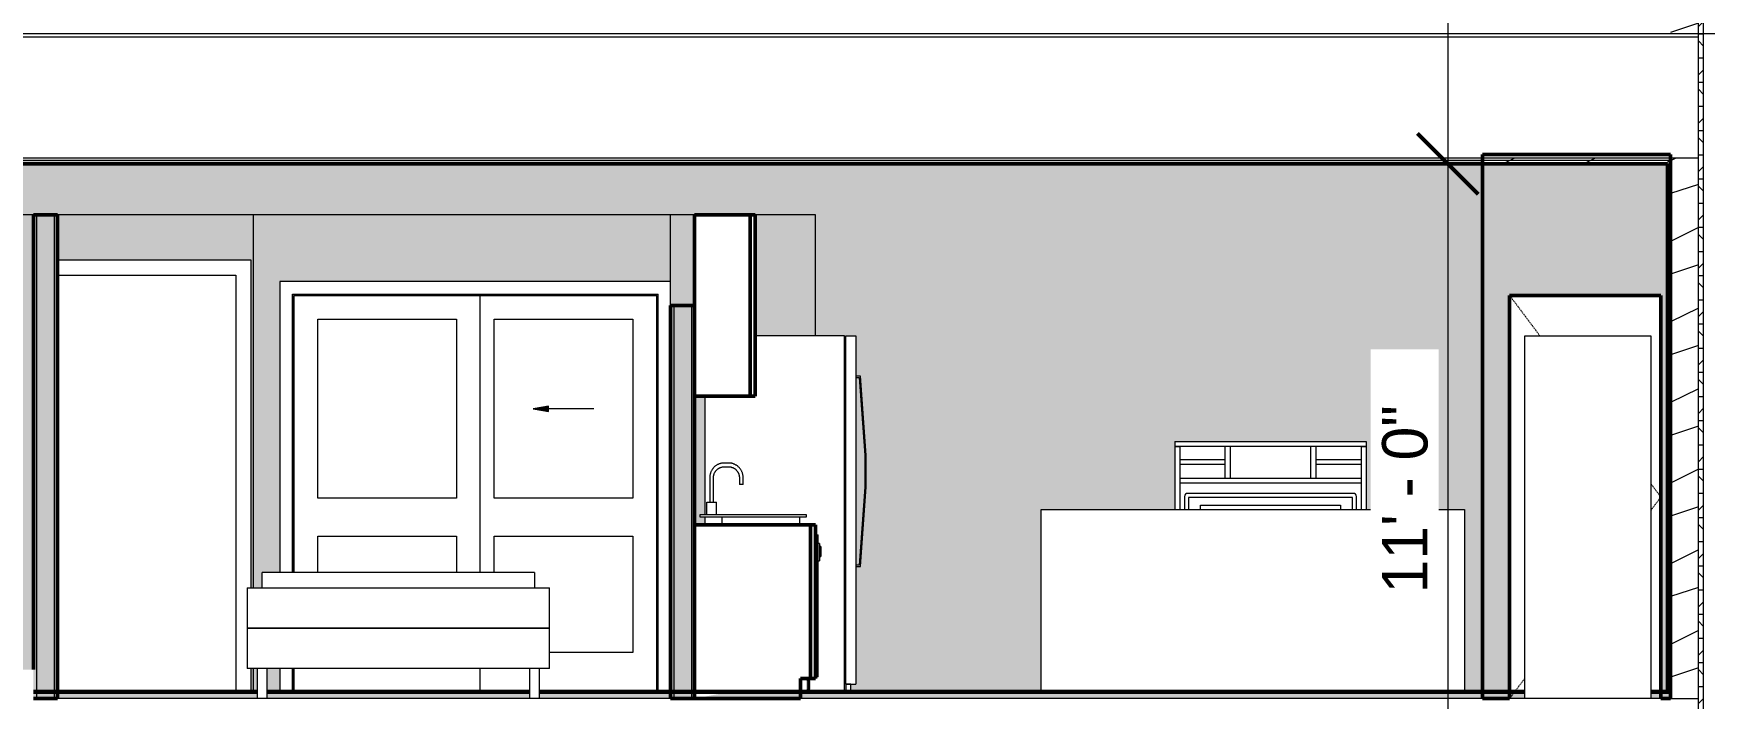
# Model space of a CAD drawing. Header units: inches. Extents: x 9584 to 15274, y -226 to 527.
# Drawn here: x 10518.4 to 10849.9, y 132 to 264 of the extents above; entities that cross this region are included whole.
import ezdxf

# ---------------------------------------------------------------- set-up
doc = ezdxf.new("R2010")
doc.units = ezdxf.units.IN
doc.header["$MEASUREMENT"] = 0
doc.linetypes.add('Dash 1_16_', pattern=[0.125, 0.0625, -0.0625])
doc.linetypes.add('Grid Line 1_2_', pattern=[0.875, 0.5, -0.125, 0.125, -0.125])
for name, color, linetype, lineweight in [('0-1', 7, 'Continuous', 5), ('0-2', 7, 'Continuous', 9), ('A-ANNO-DIMS', 211, 'Continuous', 9), ('A-ANNO-DIMS-96', 211, 'Continuous', 9), ('A-AREA-PATT-2', 254, 'Continuous', 9), ('A-DETL-GENF-1', 92, 'Continuous', 13), ('A-DETL-GENF-2', 7, 'Continuous', 9), ('A-DOOR-1', 7, 'Continuous', 9), ('A-DOOR-2', 7, 'Dash 1_16_', 9), ('A-DOOR-FRAM-1', 7, 'Continuous', 9), ('A-FLOR-1', 192, 'Continuous', 50), ('A-FLOR-LEVL-1', 51, 'Grid Line 1_2_', 9), ('A-FLOR-MCUT', 51, 'Continuous', 13), ('A-FLOR-PATT-1', 8, 'Continuous', 9), ('A-WALL', 113, 'Continuous', 13), ('A-WALL-1', 250, 'Continuous', 13), ('A-WALL-2', 10, 'Continuous', 50), ('A-WALL-3', 113, 'Continuous', 50), ('A-WALL-PATT-1', 253, 'Continuous', 9), ('A-WALL-PATT-5', 111, 'Continuous', 9), ('I-FURN-1', 7, 'Continuous', 9), ('P-SANR-FIXT-1', 7, 'Continuous', 9), ('Q-CASE-1', 10, 'Continuous', 50), ('Q-SPCQ-1', 7, 'Continuous', 9)]:
    doc.layers.add(name, color=color, linetype=linetype, lineweight=lineweight)
doc.styles.add('Century Gothic', font='ufonts.com_century-gothic.ttf', dxfattribs={"height": 9})
doc.dimstyles.new('OD__1_8__Tol__', dxfattribs={"dimscale": 12, "dimtxt": 9.397514, "dimasz": 1, "dimexe": 0.75, "dimexo": 0.5, "dimgap": 0.125, "dimtad": 1, "dimdec": 3, "dimrnd": 0.125, "dimzin": 3, "dimdsep": 46, "dimlunit": 4, "dimtxsty": 'Century Gothic', "dimblk1": 'OBLIQUE', "dimblk2": 'OBLIQUE', "dimsah": 1, "dimcen": 0.09, "dimdle": 0.75, "dimazin": 0, "dimtfac": 1, "dimtdec": 4, "dimtix": 1, "dimtmove": 0, "dimatfit": 3, "dimfxl": 1, "dimtvp": 1, "dimtfill": 1, "dimfrac": 2, "dimtolj": 1, "dimtzin": 0, "dimarcsym": 2})
pattern_1 = [(216.87, (11002.345, 87.994), (47.980943, 31.987086), [7.997, -71.971]), (206.565, (11011.941, 83.196), (-15.99371, -15.99413), [17.881, -17.881]), (198.435, (11011.941, 75.199), (-31.98674, -15.99388), [10.115, -40.461])]

# ---------------------------------------------------------------- blocks, each defined once
blk = doc.blocks.new('CTR - 2nd Phase_rvt-1-BUILDING SECTION - EAST_WEST - LOOKING NORTH')
at = {"layer": 'A-FLOR-LEVL-1'}
blk.add_line((9583.58, 264), (12532.58, 264), dxfattribs=at)
blk = doc.blocks.new('FOLDING_SLIDING CLOSET - 72_ x 80_-1372885-BUILDING SECTION - EAST_WEST - LOOKING NORTH')
at = {"layer": 'A-DETL-GENF-1'}
blk.add_hatch(color=256, dxfattribs=at).paths.add_polyline_path([(10620.57, 189), (10620.57, 190.06), (10617.56, 189.53)], flags=0)
at = {"layer": 'A-DETL-GENF-2'}
for p, q in [((10620.57, 190.06), (10617.56, 189.53)), ((10629.56, 189.53), (10617.56, 189.53)), ((10617.56, 189.53), (10620.57, 189)), ((10620.57, 189), (10620.57, 190.06))]:
    blk.add_line(p, q, dxfattribs=at)
at = {"layer": 'A-DOOR-1'}
for p, q in [((10644.81, 214.75), (10567.31, 214.75)), ((10567.31, 214.75), (10567.31, 157)), ((10569.81, 156.99), (10569.81, 212.25)), ((10569.81, 212.25), (10642.31, 212.25)), ((10642.31, 133.37), (10642.31, 212.25)), ((10644.81, 210), (10644.81, 214.75)), ((10570.06, 212), (10570.06, 156.99)), ((10607.06, 212), (10570.06, 212)), ((10607.06, 157), (10607.06, 212)), ((10574.81, 207.31), (10602.31, 207.31)), ((10574.81, 171.75), (10574.81, 207.31)), ((10602.31, 207.31), (10602.31, 171.75)), ((10609.81, 207.31), (10637.31, 207.31)), ((10609.81, 171.75), (10609.81, 207.31)), ((10637.31, 207.31), (10637.31, 171.75)), ((10602.31, 171.75), (10574.81, 171.75)), ((10637.31, 171.75), (10609.81, 171.75)), ((10574.81, 164.25), (10602.31, 164.25)), ((10574.81, 157), (10574.81, 164.25)), ((10602.31, 164.25), (10602.31, 157)), ((10609.81, 164.25), (10637.31, 164.25)), ((10609.81, 157), (10609.81, 164.25)), ((10637.31, 164.25), (10637.31, 141.13)), ((10637.31, 141.13), (10620.81, 141.13)), ((10567.31, 138), (10567.31, 133.37)), ((10569.81, 133.37), (10569.81, 138)), ((10570.06, 138), (10570.06, 133.37)), ((10607.06, 133.37), (10607.06, 138))]:
    blk.add_line(p, q, dxfattribs=at)
at = {"layer": 'A-DOOR-FRAM-1'}
for p, q in [((10570.06, 156.99), (10570.06, 212)), ((10570.06, 212), (10642.06, 212)), ((10642.06, 133.37), (10642.06, 212)), ((10570.06, 133.37), (10570.06, 138))]:
    blk.add_line(p, q, dxfattribs=at)
blk = doc.blocks.new('Refrigerator_-_Side-by-Side_6047 - 36_ X 30_-V17-BUILDING SECTION - EAST_WEST - LOOKING NORTH')
at = {"layer": 'Q-SPCQ-1'}
for p, q in [((10679.31, 204), (10661.56, 204)), ((10679.31, 133.37), (10679.31, 204)), ((10679.56, 134.87), (10679.56, 204)), ((10679.56, 204), (10681.56, 204)), ((10681.56, 204), (10681.56, 134.87)), ((10682.46, 196), (10681.56, 196)), ((10681.56, 195.75), (10682.22, 195.75)), ((10682.22, 195.75), (10683.31, 180.28)), ((10683.56, 180.29), (10682.46, 196)), ((10651.56, 192), (10651.56, 168.5)), ((10683.31, 180.28), (10683.31, 173.95)), ((10683.56, 173.94), (10683.56, 180.29)), ((10683.31, 173.95), (10682.22, 158.48)), ((10682.46, 158.23), (10683.56, 173.94)), ((10651.56, 168), (10651.56, 166.5)), ((10682.22, 158.48), (10681.56, 158.48)), ((10681.56, 158.23), (10682.46, 158.23)), ((10680.56, 134.87), (10679.56, 134.87)), ((10679.56, 134.87), (10679.56, 133.37)), ((10679.56, 134.87), (10681.56, 134.87)), ((10680.56, 133.37), (10680.56, 134.87))]:
    blk.add_line(p, q, dxfattribs=at)
blk = doc.blocks.new('OD_CW_Base Cabinet - OD_CW_Base Cabinet-1964684-BUILDING SECTION - EAST_WEST - LOOKING NORTH')
at = {"layer": 'Q-CASE-1'}
for p, q in [((10672.56, 166.5), (10649.56, 166.5)), ((10649.56, 166.5), (10649.56, 132)), ((10673.56, 166.5), (10672.56, 166.5)), ((10672.56, 166.5), (10672.56, 136)), ((10672.56, 136), (10672.56, 166.5)), ((10673.56, 136), (10673.56, 166.5)), ((10670.56, 132), (10670.56, 136)), ((10670.56, 136), (10672.56, 136)), ((10672.56, 136), (10673.56, 136)), ((10649.56, 132), (10670.56, 132))]:
    blk.add_line(p, q, dxfattribs=at)
blk = doc.blocks.new('Sink Kitchen-Single - 30_ x 21_-1372827-BUILDING SECTION - EAST_WEST - LOOKING NORTH')
at = {"layer": 'P-SANR-FIXT-1'}
for p, q in [((10657.16, 46.75), (10656.29, 46.75)), ((10653.41, 43.88), (10653.41, 39)), ((10654.16, 39), (10654.16, 43.88)), ((10656.29, 46), (10657.16, 46)), ((10659.29, 43.88), (10659.29, 42.5)), ((10660.04, 42.5), (10660.04, 43.88)), ((10660.04, 42.5), (10659.29, 42.5)), ((10651.54, 36.5), (10672.54, 36.5)), ((10651.54, 36), (10651.54, 36.5)), ((10652.79, 39), (10652.79, 36.5)), ((10652.79, 39), (10652.79, 36.5)), ((10652.81, 39), (10652.81, 39)), ((10652.81, 39), (10653.79, 39)), ((10653.79, 39), (10654.76, 39)), ((10654.76, 39), (10654.76, 39)), ((10654.79, 36.5), (10654.79, 39)), ((10654.79, 36.5), (10654.79, 39)), ((10672.54, 36.5), (10672.54, 36)), ((10672.54, 36), (10651.54, 36)), ((10655.79, 36), (10655.79, 34.5)), ((10671.29, 34.5), (10671.29, 36))]:
    blk.add_line(p, q, dxfattribs=at)
at = {"layer": 'P-SANR-FIXT-1', "flags": 128}
for points in [[(10656.29, 46.75), (10656.17, 46.75), (10656.06, 46.74), (10655.95, 46.73), (10655.83, 46.71), (10655.72, 46.69), (10655.61, 46.67), (10655.49, 46.64), (10655.39, 46.6), (10655.28, 46.57), (10655.17, 46.52), (10655.06, 46.48), (10654.96, 46.43), (10654.86, 46.37), (10654.76, 46.31), (10654.67, 46.25), (10654.57, 46.18), (10654.48, 46.11), (10654.39, 46.04), (10654.31, 45.96), (10654.23, 45.88), (10654.15, 45.79), (10654.07, 45.71), (10654, 45.62), (10653.93, 45.52), (10653.87, 45.43), (10653.81, 45.33), (10653.75, 45.23), (10653.7, 45.13), (10653.65, 45.02), (10653.61, 44.92), (10653.57, 44.81), (10653.54, 44.7), (10653.5, 44.59), (10653.48, 44.48), (10653.46, 44.36), (10653.44, 44.25), (10653.43, 44.14), (10653.42, 44.02), (10653.41, 43.91), (10653.41, 43.88)], [(10660.04, 43.88), (10660.04, 43.99), (10660.03, 44.1), (10660.02, 44.22), (10660, 44.33), (10659.98, 44.45), (10659.96, 44.56), (10659.93, 44.67), (10659.89, 44.78), (10659.86, 44.89), (10659.81, 44.99), (10659.77, 45.1), (10659.71, 45.2), (10659.66, 45.3), (10659.6, 45.4), (10659.54, 45.5), (10659.47, 45.59), (10659.4, 45.68), (10659.33, 45.77), (10659.25, 45.86), (10659.17, 45.94), (10659.08, 46.02), (10659, 46.09), (10658.91, 46.16), (10658.81, 46.23), (10658.72, 46.29), (10658.62, 46.35), (10658.52, 46.41), (10658.42, 46.46), (10658.31, 46.51), (10658.21, 46.55), (10658.1, 46.59), (10657.99, 46.63), (10657.88, 46.66), (10657.77, 46.69), (10657.65, 46.71), (10657.54, 46.73), (10657.43, 46.74), (10657.31, 46.75), (10657.2, 46.75), (10657.16, 46.75)], [(10654.16, 43.88), (10654.17, 43.96), (10654.17, 44.04), (10654.18, 44.13), (10654.19, 44.21), (10654.21, 44.3), (10654.23, 44.38), (10654.25, 44.46), (10654.27, 44.54), (10654.3, 44.62), (10654.33, 44.7), (10654.37, 44.78), (10654.4, 44.86), (10654.45, 44.93), (10654.49, 45), (10654.54, 45.07), (10654.58, 45.14), (10654.64, 45.21), (10654.69, 45.28), (10654.75, 45.34), (10654.81, 45.4), (10654.87, 45.46), (10654.94, 45.51), (10655, 45.57), (10655.07, 45.62), (10655.14, 45.66), (10655.21, 45.71), (10655.29, 45.75), (10655.36, 45.79), (10655.44, 45.82), (10655.52, 45.86), (10655.6, 45.88), (10655.68, 45.91), (10655.76, 45.93), (10655.84, 45.95), (10655.93, 45.97), (10656.01, 45.98), (10656.1, 45.99), (10656.18, 46), (10656.27, 46), (10656.29, 46)], [(10657.16, 46), (10657.25, 46), (10657.33, 45.99), (10657.42, 45.98), (10657.5, 45.97), (10657.59, 45.96), (10657.67, 45.94), (10657.75, 45.92), (10657.83, 45.89), (10657.91, 45.86), (10657.99, 45.83), (10658.07, 45.8), (10658.15, 45.76), (10658.22, 45.72), (10658.29, 45.68), (10658.36, 45.63), (10658.43, 45.58), (10658.5, 45.53), (10658.57, 45.47), (10658.63, 45.42), (10658.69, 45.36), (10658.75, 45.29), (10658.8, 45.23), (10658.86, 45.16), (10658.91, 45.09), (10658.95, 45.02), (10659, 44.95), (10659.04, 44.88), (10659.08, 44.8), (10659.11, 44.72), (10659.14, 44.65), (10659.17, 44.57), (10659.2, 44.48), (10659.22, 44.4), (10659.24, 44.32), (10659.26, 44.24), (10659.27, 44.15), (10659.28, 44.07), (10659.29, 43.98), (10659.29, 43.9), (10659.29, 43.88)]]:
    blk.add_lwpolyline(points, dxfattribs=at)
blk = doc.blocks.new('Dishwasher_15404 - 34_ counter-V18-BUILDING SECTION - EAST_WEST - LOOKING NORTH')
at = {"layer": 'Q-SPCQ-1'}
for p, q in [((10673.56, 164.5), (10674.06, 164.5)), ((10673.56, 162.79), (10673.86, 162.79)), ((10673.86, 162.79), (10674.06, 162.79)), ((10674.06, 162.79), (10674.06, 164.5)), ((10674.31, 162.79), (10674.06, 162.79)), ((10674.06, 136.33), (10674.06, 162.79)), ((10674.31, 162.79), (10674.31, 160.06)), ((10674.05, 159.35), (10674.31, 159.35)), ((10674.56, 162.18), (10674.31, 162.18)), ((10674.31, 161.94), (10674.56, 161.94)), ((10674.56, 161.35), (10674.31, 161.35)), ((10674.31, 160.21), (10674.56, 160.21)), ((10674.31, 160.06), (10674.31, 159.35)), ((10674.56, 162.18), (10674.56, 162.05)), ((10674.56, 162.05), (10674.56, 161.94)), ((10674.56, 161.94), (10674.56, 161.35)), ((10674.56, 161.35), (10674.56, 160.21)), ((10672.43, 135.94), (10670.56, 135.94)), ((10670.56, 135.94), (10670.86, 135.94)), ((10672.43, 136), (10672.43, 135.94)), ((10672.43, 135.59), (10672.43, 135.94)), ((10673.86, 136.33), (10673.56, 136.33)), ((10674.06, 136.33), (10673.86, 136.33)), ((10671.93, 135.39), (10671.93, 135.59)), ((10671.93, 135.59), (10672.43, 135.59)), ((10672.43, 135.39), (10671.93, 135.39)), ((10671.93, 135), (10671.93, 135.2)), ((10671.93, 135.2), (10672.43, 135.2)), ((10672.43, 135), (10671.93, 135)), ((10671.93, 134.61), (10671.93, 134.8)), ((10671.93, 134.8), (10672.43, 134.8)), ((10672.43, 134.61), (10671.93, 134.61)), ((10671.93, 134.21), (10671.93, 134.41)), ((10671.93, 134.41), (10672.43, 134.41)), ((10672.43, 134.21), (10671.93, 134.21)), ((10671.93, 133.82), (10671.93, 134.02)), ((10671.93, 134.02), (10672.43, 134.02)), ((10672.43, 133.82), (10671.93, 133.82)), ((10671.93, 133.43), (10671.93, 133.62)), ((10671.93, 133.62), (10672.43, 133.62)), ((10672.43, 133.43), (10671.93, 133.43)), ((10672.43, 135.59), (10672.4, 135.59)), ((10672.4, 135.39), (10672.43, 135.39)), ((10672.43, 135.2), (10672.4, 135.2)), ((10672.4, 135), (10672.43, 135)), ((10672.43, 134.8), (10672.4, 134.8)), ((10672.4, 134.61), (10672.43, 134.61)), ((10672.43, 134.41), (10672.4, 134.41)), ((10672.4, 134.21), (10672.43, 134.21)), ((10672.43, 134.02), (10672.4, 134.02)), ((10672.4, 133.82), (10672.43, 133.82)), ((10672.43, 133.62), (10672.4, 133.62)), ((10672.4, 133.43), (10672.43, 133.43)), ((10672.43, 135.2), (10672.43, 135.39)), ((10672.43, 134.8), (10672.43, 135)), ((10672.43, 134.41), (10672.43, 134.61)), ((10672.43, 134.02), (10672.43, 134.21)), ((10672.43, 133.62), (10672.43, 133.82)), ((10672.43, 133.37), (10672.43, 133.43))]:
    blk.add_line(p, q, dxfattribs=at)
blk = doc.blocks.new('Entertainment_Center_14771 - Entertainment_Center_14771-V19-BUILDING SECTION - EAST_WEST - LOOKING NORTH')
at = {"layer": 'I-FURN-1'}
for p, q in [((10744.77, 183), (10782.77, 183)), ((10744.77, 183), (10744.77, 182)), ((10782.77, 183), (10782.77, 182)), ((10782.77, 182), (10744.77, 182)), ((10744.77, 182), (10745.77, 182)), ((10744.77, 182), (10744.77, 169.5)), ((10745.77, 182), (10745.77, 169.5)), ((10745.77, 179.47), (10754.77, 179.47)), ((10754.77, 175.72), (10754.77, 182)), ((10755.77, 182), (10754.77, 182)), ((10755.77, 182), (10755.77, 175.72)), ((10771.77, 175.72), (10771.77, 182)), ((10772.77, 182), (10771.77, 182)), ((10772.77, 182), (10772.77, 175.72)), ((10772.77, 179.47), (10781.77, 179.47)), ((10781.77, 182), (10782.77, 182)), ((10781.77, 182), (10781.77, 169.5)), ((10782.77, 182), (10782.77, 169.5)), ((10754.77, 178.47), (10745.77, 178.47)), ((10745.77, 175.72), (10781.77, 175.72)), ((10745.77, 175.72), (10745.77, 174.72)), ((10754.77, 175.72), (10755.77, 175.72)), ((10771.77, 175.72), (10772.77, 175.72)), ((10781.77, 178.47), (10772.77, 178.47)), ((10781.77, 175.72), (10781.77, 174.72)), ((10781.77, 174.72), (10745.77, 174.72)), ((10780.23, 172.72), (10747.32, 172.72)), ((10746.73, 172.13), (10746.73, 169.5)), ((10747.52, 171.93), (10747.52, 169.5)), ((10780.03, 171.93), (10747.52, 171.93)), ((10749.88, 169.5), (10749.88, 170.36)), ((10749.88, 170.36), (10777.67, 170.36)), ((10777.67, 170.36), (10777.67, 169.5)), ((10780.03, 169.5), (10780.03, 171.93)), ((10780.82, 169.5), (10780.82, 172.13))]:
    blk.add_line(p, q, dxfattribs=at)
for centre, start, end in [((10747.32, 172.13), 90, 180), ((10780.23, 172.13), 360, 90)]:
    blk.add_arc(centre, 0.591, start, end, dxfattribs=at)
blk = doc.blocks.new('Couch-Both_Arms-Generic - 1-V20-BUILDING SECTION - EAST_WEST - LOOKING NORTH')
at = {"layer": 'I-FURN-1'}
for p, q in [((10718.26, 169.5), (10802.26, 169.5)), ((10718.26, 133.37), (10718.26, 169.5)), ((10802.26, 169.5), (10802.26, 133.37))]:
    blk.add_line(p, q, dxfattribs=at)
blk = doc.blocks.new('Interior_barn_door_18732 - Interior_barn_door_18732-V22-BUILDING SECTION - EAST_WEST - LOOKING NORTH')
at = {"layer": 'A-DOOR-FRAM-1'}
for p, q in [((10561.59, 219), (10523.18, 219)), ((10561.59, 154), (10561.59, 219)), ((10523.18, 216), (10558.59, 216)), ((10558.59, 216), (10558.59, 133.37)), ((10561.59, 133.37), (10561.59, 138))]:
    blk.add_line(p, q, dxfattribs=at)
blk = doc.blocks.new('OD_CW_Upper Cabinet - OD_CW_Upper Cabinet-1964653-BUILDING SECTION - EAST_WEST - LOOKING NORTH')
at = {"layer": 'Q-CASE-1'}
for p, q in [((10660.56, 228), (10649.56, 228)), ((10649.56, 228), (10649.56, 192)), ((10661.56, 228), (10660.56, 228)), ((10660.56, 228), (10660.56, 192)), ((10660.56, 192), (10660.56, 228)), ((10661.56, 192), (10661.56, 228)), ((10649.56, 192), (10660.56, 192)), ((10660.56, 192), (10661.56, 192))]:
    blk.add_line(p, q, dxfattribs=at)
blk = doc.blocks.new('Single-Flush - 30_ x 80_-1420870-BUILDING SECTION - EAST_WEST - LOOKING NORTH')
at = {"layer": 'A-DOOR-2'}
for p, q in [((10781.55, 80), (10787.55, 72)), ((10809.55, 42.67), (10811.55, 40)), ((10809.55, 37.33), (10811.55, 40)), ((10781.55, 0), (10784.55, 4))]:
    blk.add_line(p, q, dxfattribs=at)
blk = doc.blocks.new('Stacked Washer and Dryer - 26_x25_ - Private-1352637-BUILDING SECTION - EAST_WEST - LOOKING NORTH')
at = {"layer": 'P-SANR-FIXT-1'}
for p, q in [((10784.55, 0), (10784.55, 72)), ((10784.55, 72), (10809.55, 72)), ((10809.55, 72), (10809.55, 0)), ((10809.55, 0), (10784.55, 0))]:
    blk.add_line(p, q, dxfattribs=at)
blk = doc.blocks.new('Bed-Standard - Queen 60_ x 79_-1433484-BUILDING SECTION - EAST_WEST - LOOKING NORTH')
at = {"layer": 'I-FURN-1'}
for p, q in [((10618.66, 25), (10564.66, 25)), ((10564.66, 24), (10564.66, 25)), ((10564.66, 22), (10564.66, 24)), ((10618.66, 25), (10618.66, 24)), ((10618.66, 24), (10618.66, 22)), ((10561.66, 22), (10561.66, 14)), ((10561.66, 22), (10562.66, 22)), ((10562.66, 22), (10620.66, 22)), ((10620.66, 22), (10621.66, 22)), ((10621.66, 14), (10621.66, 22)), ((10561.66, 14), (10561.66, 6)), ((10561.66, 14), (10562.66, 14)), ((10562.66, 14), (10561.66, 14)), ((10562.66, 14), (10620.66, 14)), ((10620.66, 14), (10562.66, 14)), ((10620.66, 14), (10621.66, 14)), ((10621.66, 14), (10620.66, 14)), ((10621.66, 6), (10621.66, 14)), ((10562.66, 6), (10561.66, 6)), ((10620.66, 6), (10562.66, 6)), ((10563.66, 6), (10563.66, 0)), ((10565.66, 0), (10565.66, 6)), ((10617.66, 6), (10617.66, 0)), ((10619.66, 0), (10619.66, 6)), ((10621.66, 6), (10620.66, 6)), ((10565.66, 0), (10563.66, 0)), ((10619.66, 0), (10617.66, 0))]:
    blk.add_line(p, q, dxfattribs=at)
blk = doc.blocks.new('CTR - 1st Phase - Unit Layouts_rvt-1-BUILDING SECTION - EAST_WEST - LOOKING NORTH')
at = {"layer": 'A-WALL-PATT-1'}
h = blk.add_hatch(dxfattribs=at)
h.set_pattern_fill('FP_3', color=256, style=0, pattern_type=2)
h.set_pattern_definition(pattern_1)
h.paths.add_polyline_path([(10811.2, 133), (10811.2, 133.37), (10805.83, 133.37), (10805.83, 133), (10805.89, 133)], flags=0)
h.paths.add_polyline_path([(10843.12, 133), (10843.14, 133), (10843.14, 238.75), (10843.05, 238.66), (10843.09, 239.25), (10805.83, 239.25), (10805.83, 238.12), (10842.51, 238.12), (10842.51, 133.37), (10841.2, 133.37), (10841.2, 133), (10842.78, 133)], flags=0)
h = blk.add_hatch(dxfattribs=at)
h.set_pattern_fill('FP_3', color=256, style=0, pattern_type=2)
h.set_pattern_definition(pattern_1)
h.paths.add_polyline_path([(10520.69, 133), (10522.55, 133), (10522.55, 133.37), (10519.05, 133.37), (10519.05, 133), (10519.86, 133)], flags=0)
h = blk.add_hatch(dxfattribs=at)
h.set_pattern_fill('FP_3', color=256, style=0, pattern_type=2)
h.set_pattern_definition(pattern_1)
h.paths.add_polyline_path([(10648.93, 133), (10648.93, 133.37), (10645.43, 133.37), (10645.43, 133)], flags=0)
at = {"layer": 'A-WALL-1'}
for p, q in [((10518.43, 228), (10482.43, 228)), ((10519.05, 228), (10519.05, 132)), ((10522.55, 228), (10522.55, 132)), ((10562.01, 228), (10523.18, 228)), ((10644.81, 228), (10562.01, 228)), ((10562.01, 228), (10562.01, 154)), ((10644.81, 214.75), (10644.81, 228)), ((10649.56, 228), (10644.81, 228)), ((10673.56, 228), (10661.56, 228)), ((10673.56, 204), (10673.56, 228)), ((10645.43, 210), (10645.43, 132)), ((10648.93, 210), (10648.93, 132)), ((10562.01, 138), (10562.01, 133.37))]:
    blk.add_line(p, q, dxfattribs=at)
at = {"layer": 'A-WALL-2'}
for p, q in [((10843.14, 240), (10805.83, 240)), ((10805.83, 240), (10805.83, 132)), ((10843.14, 132), (10843.14, 240)), ((10518.43, 228), (10518.43, 137.75)), ((10523.18, 228), (10518.43, 228)), ((10523.18, 132), (10523.18, 228)), ((10649.56, 210), (10644.81, 210)), ((10644.81, 210), (10644.81, 132)), ((10649.56, 132), (10649.56, 210)), ((10811.2, 132), (10811.2, 212)), ((10811.2, 212), (10841.2, 212)), ((10841.2, 212), (10841.2, 132)), ((10518.43, 132), (10523.18, 132)), ((10644.81, 132), (10649.56, 132)), ((10805.83, 132), (10811.2, 132)), ((10841.2, 132), (10843.14, 132))]:
    blk.add_line(p, q, dxfattribs=at)
at = {"layer": '0-2'}
for name, p in [('OD_CW_Upper Cabinet - OD_CW_Upper Cabinet-1964653-BUILDING SECTION - EAST_WEST - LOOKING NORTH', (0, 0)), ('Interior_barn_door_18732 - Interior_barn_door_18732-V22-BUILDING SECTION - EAST_WEST - LOOKING NORTH', (0, 0)), ('FOLDING_SLIDING CLOSET - 72_ x 80_-1372885-BUILDING SECTION - EAST_WEST - LOOKING NORTH', (0, 0)), ('Single-Flush - 30_ x 80_-1420870-BUILDING SECTION - EAST_WEST - LOOKING NORTH', (29.65, 132)), ('Refrigerator_-_Side-by-Side_6047 - 36_ X 30_-V17-BUILDING SECTION - EAST_WEST - LOOKING NORTH', (0, 0)), ('Stacked Washer and Dryer - 26_x25_ - Private-1352637-BUILDING SECTION - EAST_WEST - LOOKING NORTH', (29.65, 132)), ('Entertainment_Center_14771 - Entertainment_Center_14771-V19-BUILDING SECTION - EAST_WEST - LOOKING NORTH', (0, 0)), ('Sink Kitchen-Single - 30_ x 21_-1372827-BUILDING SECTION - EAST_WEST - LOOKING NORTH', (-0.86, 132)), ('Couch-Both_Arms-Generic - 1-V20-BUILDING SECTION - EAST_WEST - LOOKING NORTH', (0, 0)), ('OD_CW_Base Cabinet - OD_CW_Base Cabinet-1964684-BUILDING SECTION - EAST_WEST - LOOKING NORTH', (0, 0)), ('Dishwasher_15404 - 34_ counter-V18-BUILDING SECTION - EAST_WEST - LOOKING NORTH', (0, 0)), ('Bed-Standard - Queen 60_ x 79_-1433484-BUILDING SECTION - EAST_WEST - LOOKING NORTH', (-0.86, 132))]:
    blk.add_blockref(name, p, dxfattribs=at)
blk = doc.blocks.new('CTR - 1st Phase - Common Walls_rvt-1-BUILDING SECTION - EAST_WEST - LOOKING NORTH')
at = {"layer": 'A-AREA-PATT-2'}
h = blk.add_hatch(color=256, dxfattribs=at)
h.paths.add_polyline_path([(10477.68, 133.37), (10482.43, 133.37), (10482.43, 137.75), (10518.43, 137.75), (10518.43, 133.37), (10523.18, 133.37), (10523.18, 219), (10561.59, 219), (10561.59, 154), (10563.81, 154), (10563.81, 157), (10567.31, 157), (10567.31, 214.75), (10644.81, 214.75), (10644.81, 133.37), (10649.56, 133.37), (10649.56, 166.5), (10651.56, 166.5), (10651.56, 168), (10650.68, 168), (10650.68, 168.5), (10651.56, 168.5), (10651.56, 192), (10649.56, 192), (10649.56, 228), (10661.56, 228), (10661.56, 204), (10679.31, 204), (10679.31, 133.37), (10679.56, 133.37), (10679.56, 204), (10681.56, 204), (10681.56, 196), (10682.46, 196), (10683.56, 180.28), (10683.55, 173.82), (10682.46, 158.23), (10681.56, 158.23), (10681.56, 134.87), (10680.56, 134.87), (10680.56, 133.37), (10718.26, 133.37), (10718.26, 169.5), (10744.77, 169.5), (10744.77, 183), (10782.77, 183), (10782.77, 169.5), (10802.26, 169.5), (10802.26, 133.37), (10811.2, 133.37), (10811.2, 212), (10841.2, 212), (10841.2, 133.37), (10842.51, 133.37), (10842.51, 238.12), (10455.16, 238.12), (10455.16, 215), (10477.68, 215), (10477.68, 136.5)], flags=0)
h.paths.add_polyline_path([(10566.76, 133.37), (10567.31, 133.37), (10567.31, 138), (10564.81, 138), (10564.81, 133.37)], flags=0)
h.paths.add_polyline_path([(10561.59, 133.37), (10562.81, 133.37), (10562.81, 138), (10561.59, 138)], flags=0)
h.paths.add_polyline_path([(10482.43, 141.08), (10482.43, 146.25), (10486.64, 146.25), (10486.63, 145.73), (10486.08, 144.31), (10485.61, 143.48), (10484.64, 142.57), (10482.64, 141.17)], flags=0)
h.paths.add_polyline_path([(10485.64, 146.5), (10482.43, 146.5), (10482.43, 147.75), (10486.39, 147.75), (10486.64, 147.24), (10486.64, 146.5), (10485.85, 146.5)], flags=0)
h.paths.add_polyline_path([(10681.56, 158.48), (10682.22, 158.48), (10683.31, 173.95), (10683.31, 180.29), (10682.22, 195.75), (10681.56, 195.75), (10681.56, 162.05)], flags=0)
at = {"layer": 'A-FLOR-LEVL-1'}
blk.add_line((9583.58, 264), (12532.58, 264), dxfattribs=at)
blk = doc.blocks.new('DIMBLOCK1-BUILDING SECTION - EAST_WEST - LOOKING NORTH')
at = {"layer": 'A-ANNO-DIMS-96'}
for p, q in [((10798.94, 403), (10798.94, 238.12)), ((10801.43, 394), (10789.94, 394)), ((10798.94, 394), (10801.43, 394)), ((10801.43, 238.12), (10789.94, 238.12)), ((10798.94, 238.12), (10801.43, 238.12))]:
    blk.add_line(p, q, dxfattribs=at)
at = {"layer": 'A-ANNO-DIMS-96', "lineweight": 50}
for p, q in [((10798.94, 394), (10792.94, 400)), ((10798.94, 394), (10804.94, 388)), ((10798.94, 238.12), (10792.94, 244.12)), ((10798.94, 238.12), (10804.94, 232.12))]:
    blk.add_line(p, q, dxfattribs=at)
at = {"layer": 'A-ANNO-DIMS-96', "color": 0, "insert": (10785.91, 281.83), "char_height": 9, "width": 82.1611, "attachment_point": 1, "rotation": 90, "line_spacing_factor": 0.984502, "style": 'Century Gothic', "bg_fill": 3, "box_fill_scale": 1.25, "bg_fill_color": 256, "bg_fill_true_color": 13158600, "bg_fill_transparency": 0}
blk.add_mtext('12\' - 11 7/8"', dxfattribs=at)
blk = doc.blocks.new('_Oblique')
at = {"color": 0, "linetype": 'ByBlock', "lineweight": -2}
blk.add_line((-0.5, -0.5), (0.5, 0.5), dxfattribs=at)
blk = doc.blocks.new('DIMBLOCK2-BUILDING SECTION - EAST_WEST - LOOKING NORTH')
at = {"layer": 'A-ANNO-DIMS-96', "lineweight": 50}
for p, q in [((10798.94, 238.12), (10792.94, 244.12)), ((10798.94, 238.12), (10804.94, 232.12)), ((10798.94, 106.12), (10792.94, 112.12)), ((10798.94, 106.12), (10804.94, 100.12))]:
    blk.add_line(p, q, dxfattribs=at)
at = {"layer": 'A-ANNO-DIMS-96'}
for p, q in [((10801.43, 238.12), (10789.94, 238.12)), ((10798.94, 238.12), (10798.94, 97.12)), ((10798.94, 238.12), (10801.43, 238.12)), ((10801.43, 106.12), (10789.94, 106.12)), ((10798.94, 106.12), (10801.43, 106.12))]:
    blk.add_line(p, q, dxfattribs=at)
at = {"layer": 'A-ANNO-DIMS-96', "color": 0, "insert": (10785.91, 152.88), "char_height": 9, "width": 46.1821, "attachment_point": 1, "rotation": 90, "line_spacing_factor": 0.984502, "style": 'Century Gothic', "bg_fill": 3, "box_fill_scale": 1.25, "bg_fill_color": 256, "bg_fill_true_color": 13158600, "bg_fill_transparency": 0}
blk.add_mtext('11\' - 0"', dxfattribs=at)

msp = doc.modelspace()

# ---------------------------------------------------------------- hatches: boundary and pattern name
at = {"layer": 'A-FLOR-PATT-1'}
h = msp.add_hatch(dxfattribs=at)
h.set_pattern_fill('FP_1', color=256, style=0, pattern_type=2)
h.set_pattern_definition([(0, (10995.947, 72), (30.72, 7.68), [1.267, -21.773, 1.267, -21.773, -122.88]), (0, (10995.947, 72), (30.72, 7.68), [-46.08, 1.267, -44.813, 1.267, -21.773, -53.76]), (0, (10995.947, 72), (30.72, 7.68), [-115.2, 1.267, -14.093, 1.267, -37.133]), (120, (11007.467, 75.84), (-22.011075, 22.7643), [1.267, -21.773, 1.267, -21.773, -122.88]), (120, (11007.467, 75.84), (-22.011075, 22.7643), [-46.08, 1.267, -44.813, 1.267, -21.773, -53.76]), (120, (11007.467, 75.84), (-22.011075, 22.7643), [-115.2, 1.267, -14.093, 1.267, -37.133]), (240, (11011.307, 91.2), (-8.708925, -30.4443), [1.267, -21.773, 1.267, -21.773, -122.88]), (240, (11011.307, 91.2), (-8.708925, -30.4443), [-46.08, 1.267, -44.813, 1.267, -21.773, -53.76]), (240, (11011.307, 91.2), (-8.708925, -30.4443), [-115.2, 1.267, -14.093, 1.267, -37.133])])
h.paths.add_polyline_path([(11853.0394, 238.125), (11853.0394, 238.75), (11648.3644, 238.75), (11648.3644, 238.125), (11852.4144, 238.125)], flags=0)
h.paths.add_polyline_path([(11856.7894, 238.125), (11856.7894, 238.75), (11856.5394, 238.7497), (11856.5394, 238.125)], flags=0)
h.paths.add_polyline_path([(11452.7908, 238.125), (11616.9785, 238.125), (11616.9785, 238.75), (11292.9519, 238.75), (11292.9519, 238.125), (11449.2221, 238.125)], flags=0)
h.paths.add_polyline_path([(11643.6144, 238.125), (11644.8644, 238.125), (11644.8644, 238.75), (11620.4785, 238.75), (11620.4785, 238.125), (11623.644, 238.125)], flags=0)
h.paths.add_polyline_path([(10478.3003, 238.125), (10478.3003, 238.75), (10453.9144, 238.75), (10453.9144, 238.125), (10477.6753, 238.125)], flags=0)
h.paths.add_polyline_path([(10481.8003, 238.125), (10805.8269, 238.1632), (10805.8269, 238.75), (10481.8003, 238.75), (10481.8003, 238.5004)], flags=0)
h.paths.add_polyline_path([(10449.1644, 238.125), (10450.4144, 238.125), (10450.4144, 238.75), (10245.7394, 238.7461), (10245.7394, 238.125), (10412.7894, 238.125)], flags=0)
h.paths.add_polyline_path([(10242.2394, 238.125), (10242.2394, 238.75), (10241.9894, 238.75), (10241.9894, 238.125)], flags=0)
h.paths.add_polyline_path([(11255.7323, 238.6571), (11255.7259, 238.75), (11255.6394, 238.75)], flags=0)
h.paths.add_polyline_path([(10843.0465, 238.6571), (10843.1394, 238.75), (10843.0529, 238.75)], flags=0)
h = msp.add_hatch(dxfattribs=at)
h.set_pattern_fill('FP_2', color=256, style=0, pattern_type=2)
h.set_pattern_definition([(50, (10995.947, 72), (27.5427, -2.4099), [2.88, -31.68]), (355, (10995.947, 72), (-5.3278, 28.8843), [2.304, -25.344]), (100.451, (10998.243, 71.8), (22.2153, 26.4739), [2.448, -26.924]), (46.184, (10995.947, 79.68), (40.9819, -6.3564), [4.32, -47.52]), (96.636, (10999.363, 79.15), (35.8907, 37.4062), [3.671, -40.386]), (351.184, (10995.947, 79.68), (35.891, 37.4062), [3.456, -38.016]), (21, (10999.787, 77.76), (22.92104, -15.46073), [2.88, -31.68]), (326, (10999.787, 77.76), (9.3435, 27.8457), [2.304, -25.344]), (71.451, (11001.697, 76.472), (32.2648, 12.3844), [2.448, -26.924]), (37.5, (10995.947, 72), (0.46686, 12.78271), [1.267, -23.77, 1.267, -24.461, -25.44]), (37.5, (10995.947, 72), (0.46686, 12.78271), [-50.765, 1.267, -24.173]), (7.5, (10995.947, 72), (10.1016, 15.1451), [1.267, -13.402, 1.267, -23.194, -9.696]), (7.5, (10995.947, 72), (10.1016, 15.1451), [-39.13, 1.267, -8.429]), (327.5, (10987.384, 72), (20.49916, -0.86578), [1.267, -8.333, 1.267, -28.685, -39.744]), (327.5, (10987.384, 72), (20.49916, -0.86578), [-39.552, 1.267, -38.477]), (317.5, (10983.544, 72), (22.39478, 3.8443), [1.267, -11.213, 1.267, -18.624, -28.224]), (317.5, (10983.544, 72), (22.39478, 3.8443), [-32.371, 1.267, -26.957])])
h.paths.add_polyline_path([(11852.4144, 132), (11853.0394, 132.0062), (11853.0394, 133), (11616.3535, 133), (11616.3535, 132), (11833.0894, 132)], flags=0)
h.paths.add_polyline_path([(11856.5394, 132), (11856.7894, 132), (11856.7894, 133), (11856.5394, 133), (11856.5394, 132.0004)], flags=0)
h.paths.add_polyline_path([(11449.2221, 132), (11479.9721, 132), (11479.9721, 133), (11449.2221, 133), (11449.2221, 132.678)], flags=0)
h.paths.add_polyline_path([(11287.5769, 132), (11449.2221, 132), (11443.9721, 133), (11284.5769, 133), (11284.5769, 132)], flags=0)
h.paths.add_polyline_path([(11257.5769, 132), (11259.5769, 132), (11259.5769, 133), (11255.6394, 133), (11255.6394, 132), (11256.2644, 132)], flags=0)
h.paths.add_polyline_path([(11481.9721, 132), (11533.9721, 132), (11533.9721, 133), (11481.9721, 133), (11481.9721, 132.6226)], flags=0)
h.paths.add_polyline_path([(11580.3535, 132), (11580.3535, 133), (11535.9721, 133), (11535.9721, 132), (11576.1917, 132)], flags=0)
h.paths.add_polyline_path([(10627.5004, 132), (10649.5567, 132), (10649.5567, 133), (10618.8067, 133), (10618.8067, 132), (10622.1183, 132)], flags=0)
h.paths.add_polyline_path([(10651.5567, 132), (10814.2019, 132), (10814.2019, 133), (10654.8067, 133), (10649.5567, 132)], flags=0)
h.paths.add_polyline_path([(10616.8067, 132), (10616.8067, 133), (10564.8067, 133), (10564.8067, 132), (10616.7362, 132)], flags=0)
h.paths.add_polyline_path([(10541.3869, 132), (10562.8067, 132), (10562.8067, 133), (10518.4253, 133), (10518.4253, 132), (10522.5871, 132)], flags=0)
h.paths.add_polyline_path([(10842.5144, 132), (10843.1394, 132), (10843.1394, 133), (10839.2019, 132.9935), (10839.2019, 132), (10841.2019, 132)], flags=0)
h.paths.add_polyline_path([(10476.3894, 132), (10482.4253, 132), (10482.4253, 133), (10245.7394, 133), (10245.7394, 132), (10475.1348, 132)], flags=0)
h.paths.add_polyline_path([(10241.9894, 132), (10242.2394, 132.0004), (10242.2394, 133), (10241.9894, 133)], flags=0)
at = {"layer": 'A-WALL-PATT-5'}
h = msp.add_hatch(dxfattribs=at)
h.set_pattern_fill('FP_3', color=256, style=0, pattern_type=2)
h.set_pattern_definition(pattern_1)
h.paths.add_polyline_path([(10848.6394, 107.125), (10848.6394, 107.25), (10843.1394, 107.25), (10843.1394, 107.125), (10848.1662, 107.125)], flags=0)
h.paths.add_polyline_path([(10844.2019, 132), (10848.6394, 132), (10848.6394, 239.25), (10843.1394, 239.25), (10843.1394, 132), (10843.5144, 132)], flags=0)
h.paths.add_polyline_path([(10844.2019, 264), (10848.6394, 264), (10848.6394, 346.5), (10843.1394, 346.5), (10843.1394, 264), (10843.5144, 264)], flags=0)
h = msp.add_hatch(dxfattribs=at)
h.set_pattern_fill('FP_4', color=256, style=0, pattern_type=2)
h.set_pattern_definition([(0, (10995.947, 72), (0, 4.798), []), (315, (10995.947, 72), (4.798427, 0), [6.786, -6.786]), (45, (10995.947, 72), (4.798427, 0), [6.786, -6.786])])
h.paths.add_polyline_path([(10849.6394, 105.75), (10849.6394, 346.5), (10848.6394, 346.5), (10848.6394, 107.125), (10848.7227, 107.125), (10849.0561, 106.625), (10849.6077, 106.625), (10849.6345, 105.8847)], flags=0)

# ---------------------------------------------------------------- linework, layer by layer
at = {"layer": 'A-FLOR-1'}
for p, q in [((10241.9894, 238.125), (10842.5144, 238.125)), ((10562.8067, 133.375), (10518.4253, 133.375)), ((10616.8067, 133.375), (10564.8067, 133.375)), ((10814.2019, 133.375), (10618.8067, 133.375)), ((10842.5144, 133.375), (10839.2019, 133.375))]:
    msp.add_line(p, q, dxfattribs=at)
at = {"layer": 'A-FLOR-LEVL-1'}
msp.add_line((9610.2403, 264), (12532.5752, 264), dxfattribs=at)
at = {"layer": 'A-FLOR-MCUT'}
for p, q in [((10848.6394, 263.25), (10241.9894, 263.25)), ((10843.1394, 239.25), (10241.9894, 239.25)), ((10843.1394, 238.75), (10241.9894, 238.75)), ((10842.5144, 238.125), (10843.1394, 238.125)), ((10562.8067, 133.25), (10518.4253, 133.25)), ((10562.8141, 133), (10518.4253, 133)), ((10616.8067, 133.25), (10564.8067, 133.25)), ((10616.8141, 133), (10564.8067, 133)), ((10814.2019, 133.25), (10618.8067, 133.25)), ((10814.2019, 133), (10618.8067, 133)), ((10843.1394, 133.25), (10839.2019, 133.25)), ((10843.1394, 133), (10839.2019, 133)), ((10843.1394, 133.375), (10842.5144, 133.375)), ((10562.8067, 132), (10518.4253, 132)), ((10616.8067, 132), (10564.8067, 132)), ((10814.2019, 132), (10618.8067, 132)), ((10843.1394, 132), (10839.2019, 132))]:
    msp.add_line(p, q, dxfattribs=at)
at = {"layer": 'A-WALL'}
for p, q in [((10849.6394, 105.75), (10849.6394, 418)), ((10848.6394, 105.75), (10848.6394, 370)), ((10848.6394, 239.25), (10843.1394, 239.25)), ((10843.1394, 132), (10843.1394, 239.25)), ((10843.1394, 132), (10848.6394, 132))]:
    msp.add_line(p, q, dxfattribs=at)
at = {"layer": 'A-WALL-3'}
msp.add_line((10842.5144, 238.125), (10842.5144, 133.375), dxfattribs=at)

# ---------------------------------------------------------------- block references
at = {"layer": '0-1'}
for name in ['CTR - 2nd Phase_rvt-1-BUILDING SECTION - EAST_WEST - LOOKING NORTH', 'CTR - 1st Phase - Common Walls_rvt-1-BUILDING SECTION - EAST_WEST - LOOKING NORTH', 'CTR - 1st Phase - Unit Layouts_rvt-1-BUILDING SECTION - EAST_WEST - LOOKING NORTH']:
    msp.add_blockref(name, (0, 0), dxfattribs=at)

# ---------------------------------------------------------------- next in the draw order: dimensions: what is measured, and where the dimension line sits
at = {"layer": 'A-ANNO-DIMS'}
dim = msp.add_linear_dim(base=(10798.9449, 238.125), p1=(10807.4302, 394), p2=(10807.4302, 238.125), angle=90, dimstyle='OD__1_8__Tol__', override={"dimpost": '<>', "dimfxl": 155.875}, dxfattribs=at)
dim.commit()
dim.dimension.update_dxf_attribs({"geometry": 'DIMBLOCK1-BUILDING SECTION - EAST_WEST - LOOKING NORTH', "text_midpoint": (10792.2199, 316.0625)})

# ---------------------------------------------------------------- next in the draw order: dimensions: what is measured, and where the dimension line sits
dim = msp.add_linear_dim(base=(10798.9449, 106.125), p1=(10807.4302, 238.125), p2=(10807.4302, 106.125), angle=90, dimstyle='OD__1_8__Tol__', override={"dimpost": '<>', "dimfxl": 132}, dxfattribs=at)
dim.commit()
dim.dimension.update_dxf_attribs({"geometry": 'DIMBLOCK2-BUILDING SECTION - EAST_WEST - LOOKING NORTH', "text_midpoint": (10792.7185, 172.125)})

doc.saveas('drawing.dxf')
